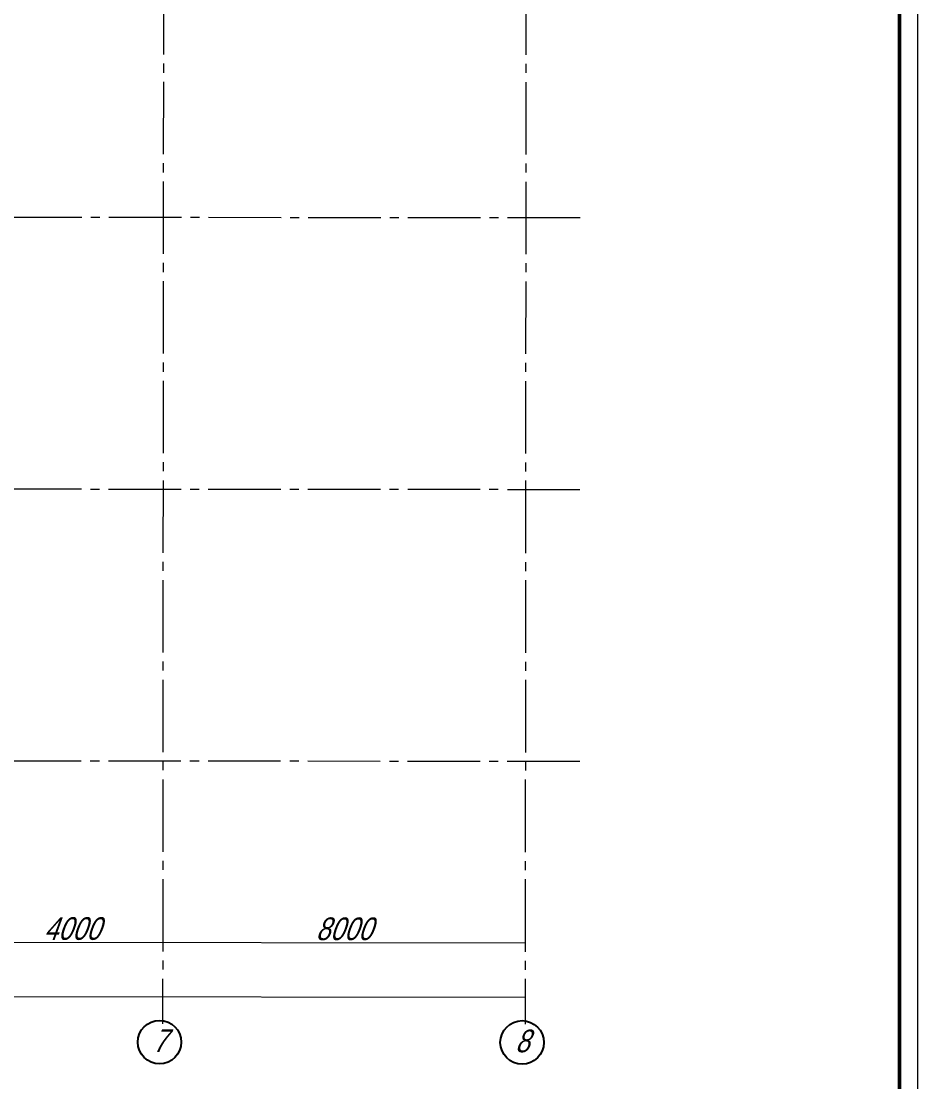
# Model space of a CAD drawing. Header units: millimetres. Extents: x 1949 to 134543, y 1145 to 48705.
# Drawn here: x 124651 to 134543, y 8916 to 20622 of the extents above; entities that cross this region are included whole.
import ezdxf

# ---------------------------------------------------------------- set-up
doc = ezdxf.new("R2010")
doc.units = ezdxf.units.MM
doc.linetypes.add('LTYPE_5', pattern=[1100, 800, -100, 100, -100])
doc.layers.add('Общий01', color=18, linetype='Continuous', lineweight=13, true_color=0x000000)
doc.styles.add('ARIAL', font='arial.ttf')
doc.styles.add('ARIALUNICODEMS', font='ARIALUNI.ttf')

# ---------------------------------------------------------------- blocks, each defined once
blk = doc.blocks.new('*U221')
at = {"lineweight": 0}
blk.add_lwpolyline([(-836, -5), (5, -5), (5, 1184), (-836, 1184)], close=True, dxfattribs=at)
at = {"color": 0, "linetype": 'Continuous', "lineweight": 50}
blk.add_lwpolyline([(-816, 1179), (0, 1179), (0, 0), (-816, 0)], close=True, dxfattribs=at)

msp = doc.modelspace()

# ---------------------------------------------------------------- linework, layer by layer
at = {"layer": 'Общий01', "color": 252, "linetype": 'LTYPE_5', "lineweight": 5}
for p, q in [((126237, 43054), (126211, 9554)), ((130237, 43051), (130211, 9551)), ((130818, 18451), (102998, 18473)), ((130815, 15451), (102995, 15473)), ((130813, 12451), (102993, 12473))]:
    msp.add_line(p, q, dxfattribs=at)
at = {"layer": 'Общий01', "color": 252, "linetype": 'Continuous', "lineweight": 5}
for p, q in [((109211, 10468), (130211, 10451)), ((109211, 9868), (130211, 9851))]:
    msp.add_line(p, q, dxfattribs=at)
at = {"layer": 'Общий01', "color": 252, "linetype": 'Continuous', "lineweight": 25}
for centre in [(126177, 9354), (130177, 9351)]:
    msp.add_circle(centre, 240, dxfattribs=at)

# ---------------------------------------------------------------- block references
at = {"xscale": 40, "yscale": 40, "zscale": 40}
msp.add_blockref('*U221', (134343, 1345), dxfattribs=at)

# ---------------------------------------------------------------- texts
at = {"layer": 'Общий01', "color": 252, "linetype": 'Continuous', "lineweight": 5, "style": 'ARIAL', "oblique": 20, "width": 0.8}
for s, p in [('4000', (124899, 10483)), ('8000', (127899, 10480))]:
    msp.add_text(s, height=250, rotation=359.9547, dxfattribs=at).set_placement(p)
at = {"layer": 'Общий01', "color": 252, "linetype": 'Continuous', "lineweight": 25, "style": 'ARIALUNICODEMS', "oblique": 20, "width": 0.8}
for s, p in [('7', (126099, 9245)), ('8', (130099, 9242))]:
    msp.add_text(s, height=250, rotation=359.9547, dxfattribs=at).set_placement(p)

doc.saveas('drawing.dxf')
